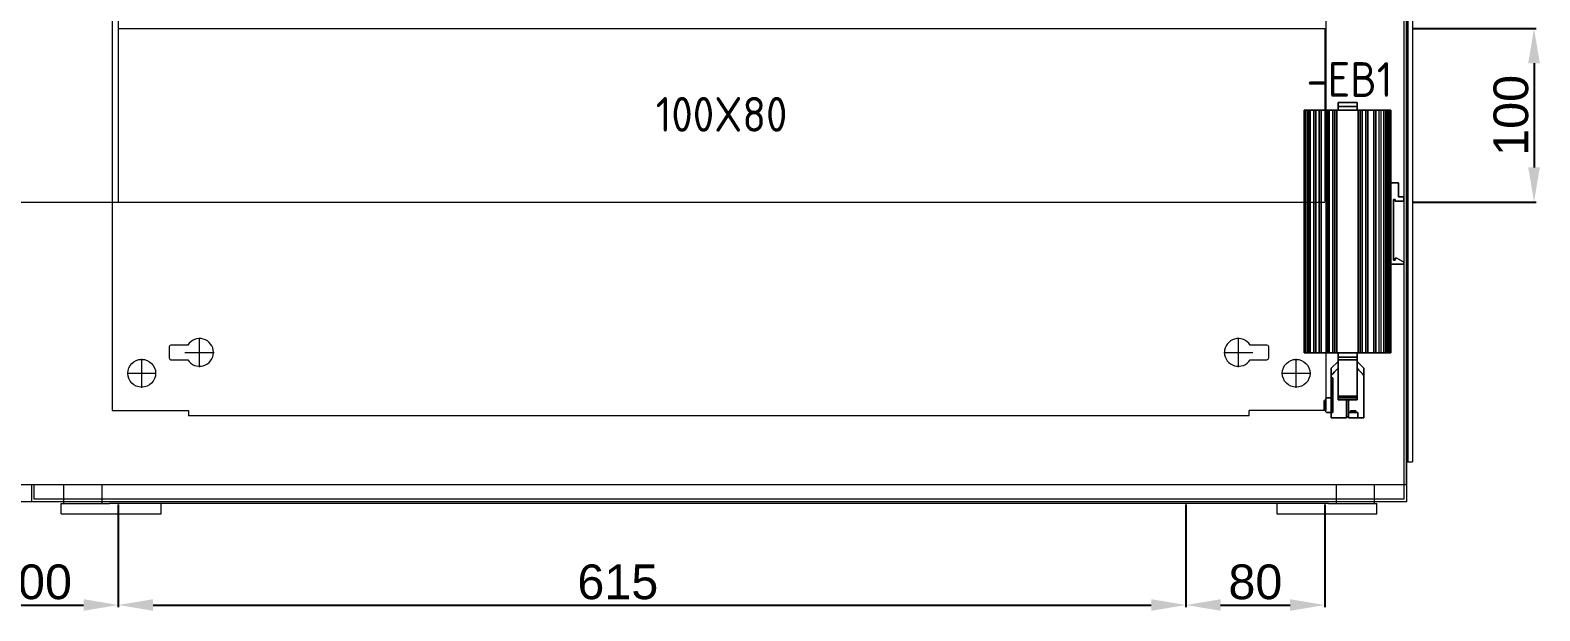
# Model space of a CAD drawing. Header units: millimetres. Extents: x 4134 to 7422, y 1400 to 3585.
# Drawn here: x 5828 to 6697, y 1400 to 1735 of the extents above; entities that cross this region are included whole.
import ezdxf
from ezdxf.enums import TextEntityAlignment as Align

# ---------------------------------------------------------------- set-up
doc = ezdxf.new("R2010")
doc.units = ezdxf.units.MM
doc.layers.add('! NO PLOT !', color=7, linetype='Continuous', true_color=0xff75dd, plot=False)
doc.layers.add('000-PI-Oprema', color=30, linetype='Continuous', lineweight=5)
for name, color, linetype in [('000-PI-ORMAR', 2, 'Continuous'), ('000-PI_TEXT', 7, 'Continuous'), ('002-PI-Kabelska kanalica', 150, 'Continuous')]:
    doc.layers.add(name, color=color, linetype=linetype)
doc.styles.add('PI0', font='isocpeur.ttf', dxfattribs={"width": 0.9})
doc.styles.get("Standard").update_dxf_attribs({"font": 'arial.ttf'})
doc.dimstyles.new('ISO-25-lb', dxfattribs={"dimtxt": 8, "dimasz": 8, "dimexe": 1.25, "dimexo": 0.625, "dimtad": 1, "dimtxsty": 'Standard', "dimcen": 5, "dimadec": 0, "dimazin": 0, "dimtfac": 1, "dimtmove": 0, "dimatfit": 3, "dimfxl": 1, "dimarcsym": 0})

# ---------------------------------------------------------------- blocks, each defined once
blk = doc.blocks.new('*U539')
at = {"layer": '002-PI-Kabelska kanalica', "color": 0, "linetype": 'ByBlock', "lineweight": 0}
for p in [(-20, 1670), (80, -100)]:
    blk.add_line(p, (80, 1670), dxfattribs=at)
blk = doc.blocks.new('*U524')
at = {"layer": '002-PI-Kabelska kanalica', "color": 0, "linetype": 'ByBlock', "lineweight": 0}
for p, q in [((-20, 595), (80, 595)), ((-20, -100), (-20, 595)), ((80, -100), (80, 595)), ((-20, -100), (80, -100))]:
    blk.add_line(p, q, dxfattribs=at)
blk = doc.blocks.new('Grijač')
at = {"color": 0, "linetype": 'ByBlock', "lineweight": 0}
for p, q in [((20.94, 68.84), (20.94, 73.33)), ((20.94, 73.33), (31.92, 73.33)), ((31.92, 73.33), (31.92, 68.84)), ((1.5, 68.84), (20.94, 68.84)), ((1.5, 27.04), (1.5, 68.84)), ((31.92, 68.84), (51.36, 68.84)), ((51.36, 68.84), (51.36, -70.85)), ((-2.99, 18.94), (-2.99, 27.04)), ((-2.99, 27.04), (1.5, 27.04)), ((-5.97, 16.44), (-5.97, 18.94)), ((-5.97, 18.94), (-2.99, 18.94)), ((0, 17.46), (-1, 17.46)), ((-1, 17.46), (-1, 16.44)), ((0, -17.46), (0, 17.46)), ((-1, 16.44), (-5.97, 16.44)), ((-5.97, -18.69), (-1.99, -16.37)), ((-1.99, -16.37), (-1, -16.37)), ((-1, -16.37), (-1, -17.46)), ((-5.97, -19.87), (-5.97, -18.69)), ((1.5, -19.87), (-5.97, -19.87)), ((-1, -17.46), (0, -17.46)), ((1.5, -70.85), (1.5, -19.87)), ((20.94, -70.85), (1.5, -70.85)), ((16.96, -79.83), (20.94, -75.85)), ((20.94, -75.85), (20.94, -70.85)), ((51.36, -70.85), (31.92, -70.85)), ((31.92, -70.85), (31.92, -75.85)), ((31.92, -75.85), (35.9, -79.83)), ((16.96, -108.28), (16.96, -79.83)), ((35.9, -79.83), (35.9, -108.28)), ((25.94, -108.28), (16.96, -108.28)), ((26.94, -107.79), (25.94, -107.79)), ((25.94, -107.79), (25.94, -108.28)), ((26.94, -108.28), (26.94, -107.79)), ((35.9, -108.28), (26.94, -108.28))]:
    blk.add_line(p, q, dxfattribs=at)
at = {"layer": '000-PI-Oprema', "color": 0, "linetype": 'ByBlock', "lineweight": 0, "flags": 128}
for points in [[(31.92, 70.95), (20.94, 70.95), (20.94, 71.62), (20.94, 72.2), (20.94, 72.64), (20.94, 72.98), (20.94, 73.21), (20.94, 73.33)], [(31.92, 70.95), (31.92, 71.62), (31.92, 72.2), (31.92, 72.64), (31.92, 72.98), (31.92, 73.21), (31.92, 73.33)], [(1.5, -70.85), (1.5, 68.84)], [(1.5, -70.85), (1.5, 68.84)], [(1.5, 68.84), (3.49, 68.84), (3.49, -70.85), (1.5, -70.85), (1.5, -19.87), (1.5, -70.85)], [(1.5, -70.85), (1.5, 68.84)], [(1.5, -70.85), (3.49, -70.85), (3.49, 68.84), (1.5, 68.84)], [(1.5, -70.85), (1.5, 68.84)], [(2.99, -70.85), (4, -70.85), (4, 68.84), (2.99, 68.84), (2.99, 27.04)], [(2.99, -70.85), (4, -70.85), (4, 68.84), (2.99, 68.84), (2.99, 27.04)], [(2.99, -70.85), (4, -70.85), (4, 68.84), (2.99, 68.84), (2.99, 27.04)], [(2.99, -70.85), (4, -70.85), (4, 68.84), (2.99, 68.84), (2.99, 27.04)], [(8.15, -70.85), (8.15, 68.84), (6.99, 68.84), (4.49, 68.84), (4.49, -70.85), (6.99, -70.85), (8.15, -70.85), (10.14, -70.85), (11.29, -70.85), (14.79, -70.85), (15.95, -70.85), (17.94, -70.85), (19.07, -70.85), (33.79, -70.85), (34.92, -70.85), (36.94, -70.85), (38.07, -70.85), (41.57, -70.85), (42.72, -70.85), (44.71, -70.85), (45.87, -70.85), (48.37, -70.85), (48.95, -70.85), (49.53, -70.85), (50.04, -70.85), (50.5, -70.85), (50.87, -70.85), (51.15, -70.85), (51.31, -70.85), (51.36, -70.85)], [(8.15, -70.85), (8.15, 68.84), (10.14, 68.84), (11.29, 68.84), (11.29, -70.85), (10.14, -70.85), (10.14, 68.84), (11.29, 68.84), (14.79, 68.84), (14.79, -70.85), (11.29, -70.85), (11.29, 68.84), (14.79, 68.84), (15.95, 68.84), (15.95, -70.85), (14.79, -70.85), (14.79, 68.84), (15.95, 68.84), (17.94, 68.84), (17.94, -70.85), (15.95, -70.85), (15.95, 68.84), (17.94, 68.84), (19.07, 68.84), (19.07, -70.85), (17.94, -70.85), (17.94, 68.84), (19.07, 68.84), (33.79, 68.84), (33.79, -70.85), (19.07, -70.85), (19.07, 68.84), (33.79, 68.84), (34.92, 68.84), (34.92, -70.85), (33.79, -70.85), (33.79, 68.84), (34.92, 68.84), (36.94, 68.84), (36.94, -70.85), (34.92, -70.85), (34.92, 68.84), (36.94, 68.84), (38.07, 68.84), (38.07, -70.85), (36.94, -70.85), (36.94, 68.84), (38.07, 68.84), (41.57, 68.84), (41.57, -70.85), (38.07, -70.85), (38.07, 68.84), (41.57, 68.84), (42.72, 68.84), (42.72, -70.85), (41.57, -70.85), (41.57, 68.84), (42.72, 68.84), (44.71, 68.84), (44.71, -70.85), (42.72, -70.85), (42.72, 68.84), (44.71, 68.84), (45.87, 68.84), (45.87, -70.85), (44.71, -70.85), (44.71, 68.84), (45.87, 68.84), (48.37, 68.84), (48.37, -70.85), (45.87, -70.85), (45.87, 68.84), (48.37, 68.84), (48.95, 68.84), (49.53, 68.84), (50.04, 68.84), (50.5, 68.84), (50.87, 68.84), (51.15, 68.84), (51.31, 68.84), (51.36, 68.84)], [(51.36, 68.84), (49.37, 68.84), (49.37, -70.85), (51.36, -70.85)], [(51.36, 68.84), (49.37, 68.84), (49.37, -70.85), (51.36, -70.85)], [(51.36, -70.85), (51.36, 68.84)], [(51.36, -70.85), (51.36, 68.84)], [(51.36, -70.85), (51.36, 68.84)], [(51.36, -70.85), (51.36, 68.84)], [(51.36, -70.85), (51.36, 68.84)], [(20.94, -75.97), (20.94, -76.18), (20.94, -76.5), (20.94, -76.94), (20.94, -77.47), (20.94, -78.12), (20.94, -78.86), (20.94, -79.7), (20.94, -78.86), (20.94, -78.12), (20.94, -77.47), (20.94, -76.94), (20.94, -76.5), (20.94, -76.18), (20.94, -75.97), (20.94, -75.85), (16.96, -79.83), (16.96, -79.9), (16.96, -80.04), (16.96, -80.32), (16.96, -80.67), (16.96, -81.15), (16.96, -81.71), (16.96, -82.38), (16.96, -83.17), (16.96, -84.02), (17.91, -82.98), (18.91, -81.89), (19.93, -80.81), (20.94, -79.7), (19.93, -80.81), (18.91, -81.89), (17.91, -82.98), (16.96, -84.02), (16.96, -83.17), (16.96, -82.38), (16.96, -81.71), (16.96, -81.15), (16.96, -80.67), (16.96, -80.32), (16.96, -80.04), (16.96, -79.9)], [(35.9, -79.9), (35.9, -80.04), (35.9, -80.32), (35.9, -80.67), (35.9, -81.15), (35.9, -81.71), (35.9, -82.38), (35.9, -83.17), (35.9, -84.02), (35.9, -83.17), (35.9, -82.38), (35.9, -81.71), (35.9, -81.15), (35.9, -80.67), (35.9, -80.32), (35.9, -80.04), (35.9, -79.9), (35.9, -79.83), (31.92, -75.85), (31.92, -75.97), (31.92, -76.18), (31.92, -76.5), (31.92, -76.94), (31.92, -77.47), (31.92, -78.12), (31.92, -78.86), (31.92, -79.7), (32.96, -80.81), (33.95, -81.89), (34.95, -82.98), (35.9, -84.02), (34.95, -82.98), (33.95, -81.89), (32.96, -80.81), (31.92, -79.7), (31.92, -78.86), (31.92, -78.12), (31.92, -77.47), (31.92, -76.94), (31.92, -76.5), (31.92, -76.18), (31.92, -75.97)], [(37.91, -105.29), (38.28, -105.25), (38.65, -105.08), (38.95, -104.85), (39.21, -104.53), (39.34, -104.18), (39.39, -103.79), (39.39, -98.3), (39.34, -97.91), (39.21, -97.56), (38.95, -97.24), (38.65, -97.01), (38.28, -96.87), (37.91, -96.8), (35.9, -96.8), (35.9, -85.32), (34.9, -85.32)], [(37.91, -105.29), (35.9, -105.29), (34.9, -105.29), (35.9, -105.29), (35.9, -85.32), (34.9, -85.32), (35.9, -85.32), (34.9, -85.32)], [(20.94, -97.93), (20.94, -96.91), (20.94, -95.8)], [(20.94, -95.8), (20.94, -96.91), (20.94, -97.93)], [(24.69, -104.3), (24.62, -104.3), (24.49, -104.3), (24.25, -104.3), (23.93, -104.3), (23.58, -104.3), (23.19, -104.3), (22.8, -104.3), (22.45, -104.3), (22.13, -104.3), (21.89, -104.3), (21.76, -104.3), (21.69, -104.3)], [(37.91, -96.8), (38.28, -96.87), (38.65, -97.01), (38.95, -97.24), (39.21, -97.56), (39.34, -97.91), (39.39, -98.3), (39.39, -103.79), (39.34, -104.18), (39.21, -104.53), (38.95, -104.85), (38.65, -105.08), (38.28, -105.25), (37.91, -105.29)], [(37.91, -96.8), (38.28, -96.87), (38.65, -97.01), (38.95, -97.24), (39.21, -97.56), (39.34, -97.91), (39.39, -98.3), (39.39, -103.79), (39.34, -104.18), (39.21, -104.53), (38.95, -104.85), (38.65, -105.08), (38.28, -105.25), (37.91, -105.29)], [(39.9, -101.8), (39.9, -99.25), (39.39, -99.25), (39.39, -101.8)], [(39.39, -100.2), (39.39, -102.75), (39.9, -102.75)], [(39.9, -102.75), (39.39, -102.75), (39.39, -100.2), (39.9, -100.2)], [(39.39, -103.14), (39.39, -102.98), (39.39, -102.72), (39.39, -102.38), (39.39, -101.98), (39.39, -101.52), (39.39, -101.06), (39.39, -101.52), (39.39, -101.98), (39.39, -102.38), (39.39, -102.72), (39.39, -102.98), (39.39, -103.14), (39.39, -103.19)], [(39.39, -101.06), (39.39, -101.57), (39.39, -102.05), (39.39, -102.51), (39.39, -102.91), (39.39, -103.26), (39.39, -103.49), (39.39, -103.65), (39.39, -103.7)], [(39.39, -103.65), (39.39, -103.49), (39.39, -103.26), (39.39, -102.91), (39.39, -102.51), (39.39, -102.05), (39.39, -101.57), (39.39, -101.06)], [(39.39, -101.06), (39.9, -101.06)], [(39.39, -101.06), (39.9, -101.06)], [(39.9, -102.91), (39.39, -102.91)], [(39.9, -103.35), (39.39, -103.35)], [(39.9, -98.46), (39.9, -98.6), (39.9, -98.86), (39.9, -99.18), (39.9, -99.58), (39.9, -100.04), (39.9, -100.52), (39.9, -101.06), (39.9, -100.52), (39.9, -100.04), (39.9, -99.58), (39.9, -99.18), (39.9, -98.86), (39.9, -98.6), (39.9, -98.46), (39.9, -98.4)], [(39.9, -98.95), (39.9, -99.11), (39.9, -99.37), (39.9, -99.71), (39.9, -100.11), (39.9, -100.57), (39.9, -101.06), (39.9, -100.57), (39.9, -100.11), (39.9, -99.71), (39.9, -99.37), (39.9, -99.11), (39.9, -98.95), (39.9, -98.9)], [(39.9, -103.14), (39.9, -102.98), (39.9, -102.72), (39.9, -102.38), (39.9, -101.98), (39.9, -101.52), (39.9, -101.06), (39.9, -101.52), (39.9, -101.98), (39.9, -102.38), (39.9, -102.72), (39.9, -102.98), (39.9, -103.14), (39.9, -103.19)], [(24.69, -105.29), (24.62, -105.29), (24.49, -105.29), (24.25, -105.29), (23.93, -105.29), (23.58, -105.29), (23.19, -105.29), (22.8, -105.29), (22.45, -105.29), (22.13, -105.29), (21.89, -105.29), (21.76, -105.29), (21.69, -105.29)], [(25.94, -105.29), (25.94, -107.79)], [(25.94, -105.29), (25.94, -107.79)]]:
    blk.add_lwpolyline(points, dxfattribs=at)
for points in [[(31.92, 70.95), (31.92, 71.62), (31.92, 72.2), (31.92, 72.64), (31.92, 72.98), (31.92, 73.21), (31.92, 73.33), (20.94, 73.33), (20.94, 73.21), (20.94, 72.98), (20.94, 72.64), (20.94, 72.2), (20.94, 71.62), (20.94, 70.95)], [(20.94, 70.95), (20.94, 68.84), (20.94, 70.95)], [(31.92, 68.84), (31.92, 70.95), (31.92, 68.84), (20.94, 68.84)], [(1.5, 68.84), (1.55, 68.84), (1.74, 68.84), (2.01, 68.84), (2.38, 68.84), (2.82, 68.84), (3.36, 68.84), (3.91, 68.84), (4.49, 68.84), (3.91, 68.84), (3.36, 68.84), (2.82, 68.84), (2.38, 68.84), (2.01, 68.84), (1.74, 68.84), (1.55, 68.84)], [(3.49, 68.84), (3.49, -70.85), (1.5, -70.85), (1.5, 68.84)], [(1.5, 68.84), (1.5, 27.04)], [(3.49, 68.84), (1.5, 68.84), (1.5, -70.85), (3.49, -70.85)], [(2.99, 68.84), (2.99, 27.04), (2.99, 68.84), (1.5, 68.84)], [(2.38, -70.85), (2.38, 68.84)], [(2.99, -19.87), (2.99, -70.85), (4, -70.85), (4, 68.84), (2.99, 68.84), (2.99, 27.04), (2.99, 68.84), (4, 68.84), (4, -70.85), (2.99, -70.85)], [(2.99, -70.85), (2.99, -19.87), (2.99, -70.85), (4, -70.85), (4, 68.84), (2.99, 68.84), (2.99, 27.04), (2.99, 68.84), (4, 68.84), (4, -70.85)], [(6.99, -70.85), (6.99, 68.84), (4.49, 68.84), (4.49, -70.85), (6.99, -70.85)], [(5.49, -70.85), (5.49, 68.84), (20.3, 68.84), (20.3, -70.85), (5.49, -70.85)], [(20.3, -70.85), (20.3, 68.84), (5.49, 68.84), (5.49, -70.85), (20.3, -70.85)], [(5.49, -70.85), (5.49, 68.84), (20.3, 68.84), (20.3, -70.85), (5.49, -70.85)], [(5.49, 68.84), (5.49, -70.85), (20.3, -70.85), (20.3, 68.84)], [(20.3, -70.85), (20.3, 68.84), (5.49, 68.84), (5.49, -70.85)], [(5.49, 68.84), (20.3, 68.84), (20.3, -70.85), (5.49, -70.85)], [(8.15, -70.85), (6.99, -70.85), (6.99, 68.84), (8.15, 68.84), (10.14, 68.84), (10.14, -70.85)], [(32.56, 68.84), (32.56, -70.85)], [(32.56, -70.85), (32.56, 68.84), (47.88, 68.84), (47.88, -70.85), (32.56, -70.85)], [(32.56, -70.85), (32.56, 68.84), (47.88, 68.84), (47.88, -70.85), (32.56, -70.85)], [(32.56, 68.84), (47.88, 68.84), (47.88, -70.85), (32.56, -70.85)], [(32.56, 68.84), (47.88, 68.84), (47.88, -70.85), (32.56, -70.85)], [(47.88, 68.84), (32.56, 68.84), (47.88, 68.84), (47.88, -70.85)], [(51.36, 68.84), (51.36, -70.85), (51.31, -70.85), (51.15, -70.85), (50.87, -70.85), (50.5, -70.85), (50.04, -70.85), (49.53, -70.85), (48.95, -70.85), (48.37, -70.85), (48.37, 68.84), (48.95, 68.84), (49.53, 68.84), (50.04, 68.84), (50.5, 68.84), (50.87, 68.84), (51.15, 68.84), (51.31, 68.84)], [(49.37, 68.84), (49.37, -70.85), (51.36, -70.85), (51.36, 68.84)], [(51.36, 68.84), (49.37, 68.84), (49.37, -70.85), (51.36, -70.85)], [(49.37, 68.84), (49.37, -70.85), (51.36, -70.85), (51.36, 68.84)], [(51.36, 68.84), (49.37, 68.84), (49.37, -70.85), (51.36, -70.85)], [(49.37, -70.85), (49.37, 68.84), (51.36, 68.84), (51.36, -70.85)], [(49.37, -70.85), (51.36, -70.85), (51.36, 68.84), (49.37, 68.84)], [(51.36, 68.84), (49.37, 68.84)], [(51.36, 68.84), (49.37, 68.84)], [(49.37, 68.84), (51.36, 68.84)], [(49.37, 68.84), (51.36, 68.84)], [(49.37, -70.85), (49.37, 68.84), (49.37, -70.85)], [(49.37, -70.85), (49.37, 68.84), (49.37, -70.85)], [(49.37, -70.85), (49.37, 68.84), (49.37, -70.85)], [(49.37, -70.85), (49.37, 68.84), (49.37, -70.85)], [(50.5, -70.85), (50.5, 68.84)], [(51.36, -70.85), (51.36, 68.84), (51.36, -70.85)], [(51.36, -70.85), (51.36, 68.84), (51.36, -70.85)], [(51.36, -70.85), (51.36, 68.84), (51.36, -70.85)], [(2.99, 27.04), (1.5, 27.04), (-2.99, 27.04), (1.5, 27.04)], [(-2.99, 27.04), (-2.99, 18.94)], [(1.5, 27.04), (1.5, -19.87)], [(2.99, 27.04), (2.99, -19.87)], [(2.99, -19.87), (2.99, 27.04), (2.99, -19.87), (2.99, 27.04), (2.99, -19.87), (2.99, 27.04), (2.99, -19.87)], [(-5.97, 18.94), (-5.97, 16.44)], [(-5.97, 18.94), (-2.99, 18.94), (-5.97, 18.94)], [(-1, 17.46), (-1, 16.44)], [(-1, 17.46), (0, 17.46), (-1, 17.46)], [(0, 17.46), (0, -17.46)], [(-5.97, 16.44), (-1, 16.44), (-5.97, 16.44)], [(0, -17.46), (-1, -17.46), (-1, -16.37), (-1.99, -16.37), (-5.97, -18.69), (-1.99, -16.37), (-1, -16.37), (-1, -17.46)], [(-5.97, -18.69), (-5.97, -19.87)], [(-5.97, -19.87), (1.5, -19.87), (-5.97, -19.87)], [(2.99, -19.87), (1.5, -19.87)], [(2.99, -19.87), (2.99, -70.85)], [(2.99, -19.87), (2.99, -70.85)], [(2.99, -19.87), (2.99, -70.85)], [(1.5, -70.85), (1.55, -70.85), (1.74, -70.85), (2.01, -70.85), (2.38, -70.85), (2.82, -70.85), (3.36, -70.85), (3.91, -70.85), (4.49, -70.85), (3.91, -70.85), (3.36, -70.85), (2.82, -70.85), (2.38, -70.85), (2.01, -70.85), (1.74, -70.85), (1.55, -70.85)], [(2.99, -70.85), (1.5, -70.85)], [(20.94, -70.85), (20.94, -73.35), (20.94, -74.9), (20.94, -95.8), (20.94, -74.9), (20.94, -73.35)], [(31.92, -70.85), (20.94, -70.85)], [(31.92, -73.35), (20.94, -73.35)], [(31.92, -74.9), (20.94, -74.9)], [(31.92, -70.85), (31.92, -73.35), (31.92, -74.9), (31.92, -95.8), (31.92, -74.9), (31.92, -73.35)], [(47.88, -70.85), (32.56, -70.85)], [(51.36, -70.85), (49.37, -70.85)], [(51.36, -70.85), (49.37, -70.85)], [(49.37, -70.85), (51.36, -70.85)], [(49.37, -70.85), (51.36, -70.85)], [(16.96, -84.02), (16.96, -108.28), (16.96, -84.02)], [(20.94, -79.7), (20.94, -97.93)], [(31.92, -97.93), (31.92, -79.7), (31.92, -97.93)], [(34.9, -105.29), (34.9, -85.32)], [(34.9, -105.29), (34.9, -85.32), (35.9, -85.32), (35.9, -105.29), (34.9, -105.29), (35.9, -105.29)], [(34.9, -105.29), (34.9, -85.32), (35.9, -85.32), (35.9, -96.8), (37.91, -96.8), (38.28, -96.87), (38.65, -97.01), (38.95, -97.24), (39.21, -97.56), (39.34, -97.91), (39.39, -98.3), (39.39, -103.79), (39.34, -104.18), (39.21, -104.53), (38.95, -104.85), (38.65, -105.08), (38.28, -105.25), (37.91, -105.29), (35.9, -105.29)], [(34.9, -85.32), (35.9, -85.32), (35.9, -96.8), (37.91, -96.8), (38.28, -96.87), (38.65, -97.01), (38.95, -97.24), (39.21, -97.56), (39.34, -97.91), (39.39, -98.3), (39.39, -103.79), (39.34, -104.18), (39.21, -104.53), (38.95, -104.85), (38.65, -105.08), (38.28, -105.25), (37.91, -105.29), (38.28, -105.25), (38.65, -105.08), (38.95, -104.85), (39.21, -104.53), (39.34, -104.18), (39.39, -103.79), (39.39, -98.3), (39.34, -97.91), (39.21, -97.56), (38.95, -97.24), (38.65, -97.01), (38.28, -96.87), (37.91, -96.8), (35.9, -96.8), (35.9, -85.32)], [(34.9, -85.32), (34.9, -105.29)], [(34.9, -85.32), (34.9, -105.29)], [(35.9, -108.28), (35.9, -84.02), (35.9, -108.28)], [(35.9, -85.32), (35.9, -96.8), (37.91, -96.8), (35.9, -96.8)], [(31.92, -95.8), (20.94, -95.8)], [(20.94, -96.91), (31.92, -96.91), (20.94, -96.91)], [(25.94, -97.93), (20.94, -97.93)], [(24.69, -104.3), (24.62, -104.3), (24.49, -104.3), (24.25, -104.3), (23.93, -104.3), (23.58, -104.3), (23.19, -104.3), (22.8, -104.3), (22.45, -104.3), (22.13, -104.3), (21.89, -104.3), (21.76, -104.3), (21.69, -104.3), (21.76, -104.3), (21.89, -104.3), (22.13, -104.3), (22.45, -104.3), (22.8, -104.3), (23.19, -104.3), (23.58, -104.3), (23.93, -104.3), (24.25, -104.3), (24.49, -104.3), (24.62, -104.3)], [(24.69, -104.3), (24.69, -105.29), (24.62, -105.29), (24.49, -105.29), (24.25, -105.29), (23.93, -105.29), (23.58, -105.29), (23.19, -105.29), (22.8, -105.29), (22.45, -105.29), (22.13, -105.29), (21.89, -105.29), (21.76, -105.29), (21.69, -105.29), (21.69, -104.3), (21.76, -104.3), (21.89, -104.3), (22.13, -104.3), (22.45, -104.3), (22.8, -104.3), (23.19, -104.3), (23.58, -104.3), (23.93, -104.3), (24.25, -104.3), (24.49, -104.3), (24.62, -104.3)], [(24.69, -105.29), (24.69, -104.3), (24.62, -104.3), (24.49, -104.3), (24.25, -104.3), (23.93, -104.3), (23.58, -104.3), (23.19, -104.3), (22.8, -104.3), (22.45, -104.3), (22.13, -104.3), (21.89, -104.3), (21.76, -104.3), (21.69, -104.3), (21.69, -105.29), (21.76, -105.29), (21.89, -105.29), (22.13, -105.29), (22.45, -105.29), (22.8, -105.29), (23.19, -105.29), (23.58, -105.29), (23.93, -105.29), (24.25, -105.29), (24.49, -105.29), (24.62, -105.29)], [(21.69, -105.29), (21.69, -104.3), (21.76, -104.3), (21.89, -104.3), (22.13, -104.3), (22.45, -104.3), (22.8, -104.3), (23.19, -104.3), (23.58, -104.3), (23.93, -104.3), (24.25, -104.3), (24.49, -104.3), (24.62, -104.3), (24.69, -104.3), (24.69, -105.29), (24.62, -105.29), (24.49, -105.29), (24.25, -105.29), (23.93, -105.29), (23.58, -105.29), (23.19, -105.29), (22.8, -105.29), (22.45, -105.29), (22.13, -105.29), (21.89, -105.29), (21.76, -105.29)], [(22.45, -105.29), (22.45, -104.3)], [(22.45, -105.29), (22.45, -104.3)], [(22.45, -105.29), (22.45, -104.3)], [(23.93, -105.29), (23.93, -104.3)], [(23.93, -105.29), (23.93, -104.3)], [(23.93, -105.29), (23.93, -104.3)], [(26.94, -97.93), (25.94, -97.93)], [(25.94, -97.93), (25.94, -107.79), (26.94, -107.79), (26.94, -97.93)], [(25.94, -97.93), (25.94, -107.79), (26.94, -107.79), (26.94, -97.93)], [(25.94, -107.79), (25.94, -108.28), (25.94, -97.93), (25.94, -108.28)], [(26.94, -108.28), (26.94, -97.93)], [(31.92, -97.93), (26.94, -97.93)], [(31.92, -97.93), (31.92, -96.91), (31.92, -95.8), (31.92, -96.91)], [(39.39, -101.06), (39.39, -100.52), (39.39, -100.04), (39.39, -99.58), (39.39, -99.18), (39.39, -98.86), (39.39, -98.6), (39.39, -98.46), (39.39, -98.4), (39.39, -98.46), (39.39, -98.6), (39.39, -98.86), (39.39, -99.18), (39.39, -99.58), (39.39, -100.04), (39.39, -100.52), (39.39, -101.06)], [(39.39, -101.06), (39.39, -100.52), (39.39, -100.04), (39.39, -99.58), (39.39, -99.18), (39.39, -98.86), (39.39, -98.6), (39.39, -98.46), (39.39, -98.4), (39.39, -98.46), (39.39, -98.6), (39.39, -98.86), (39.39, -99.18), (39.39, -99.58), (39.39, -100.04), (39.39, -100.52), (39.39, -101.06)], [(39.39, -101.06), (39.39, -100.52), (39.39, -100.04), (39.39, -99.58), (39.39, -99.18), (39.39, -98.86), (39.39, -98.6), (39.39, -98.46), (39.39, -98.4), (39.39, -98.46), (39.39, -98.6), (39.39, -98.86), (39.39, -99.18), (39.39, -99.58), (39.39, -100.04), (39.39, -100.52), (39.39, -101.06)], [(39.9, -98.77), (39.39, -98.77), (39.9, -98.77)], [(39.9, -98.77), (39.39, -98.77), (39.9, -98.77)], [(39.9, -98.77), (39.39, -98.77), (39.9, -98.77)], [(39.39, -101.06), (39.39, -100.57), (39.39, -100.11), (39.39, -99.71), (39.39, -99.37), (39.39, -99.11), (39.39, -98.95), (39.39, -98.9), (39.39, -98.95), (39.39, -99.11), (39.39, -99.37), (39.39, -99.71), (39.39, -100.11), (39.39, -100.57), (39.39, -101.06)], [(39.39, -101.06), (39.39, -100.57), (39.39, -100.11), (39.39, -99.71), (39.39, -99.37), (39.39, -99.11), (39.39, -98.95), (39.39, -98.9), (39.39, -98.95), (39.39, -99.11), (39.39, -99.37), (39.39, -99.71), (39.39, -100.11), (39.39, -100.57), (39.39, -101.06)], [(39.39, -101.06), (39.39, -100.57), (39.39, -100.11), (39.39, -99.71), (39.39, -99.37), (39.39, -99.11), (39.39, -98.95), (39.39, -98.9), (39.39, -98.95), (39.39, -99.11), (39.39, -99.37), (39.39, -99.71), (39.39, -100.11), (39.39, -100.57), (39.39, -101.06)], [(39.9, -99.18), (39.39, -99.18), (39.9, -99.18)], [(39.9, -99.18), (39.39, -99.18), (39.9, -99.18)], [(39.9, -99.18), (39.39, -99.18), (39.9, -99.18)], [(39.39, -101.8), (39.9, -101.8), (39.9, -99.25), (39.39, -99.25)], [(39.39, -99.25), (39.39, -102.75), (39.9, -102.75), (39.9, -99.25)], [(39.9, -102.75), (39.9, -99.25), (39.39, -99.25), (39.39, -102.75)], [(39.9, -102.75), (39.39, -102.75), (39.39, -99.25), (39.9, -99.25)], [(39.9, -102.35), (39.39, -102.35), (39.39, -99.25), (39.9, -99.25)], [(39.39, -100.94), (39.39, -99.25)], [(39.9, -99.25), (39.39, -99.25), (39.9, -99.25)], [(39.39, -100.94), (39.39, -101.36)], [(39.9, -100.94), (39.39, -100.94), (39.9, -100.94)], [(39.9, -100.94), (39.39, -100.94), (39.9, -100.94)], [(39.9, -101.06), (39.39, -101.06)], [(39.39, -101.06), (39.9, -101.06), (39.39, -101.06)], [(39.39, -103.19), (39.39, -103.14), (39.39, -102.98), (39.39, -102.72), (39.39, -102.38), (39.39, -101.98), (39.39, -101.52), (39.39, -101.06), (39.39, -101.52), (39.39, -101.98), (39.39, -102.38), (39.39, -102.72), (39.39, -102.98), (39.39, -103.14)], [(39.39, -101.06), (39.39, -101.52), (39.39, -101.98), (39.39, -102.38), (39.39, -102.72), (39.39, -102.98), (39.39, -103.14), (39.39, -102.98), (39.39, -102.72), (39.39, -102.38), (39.39, -101.98), (39.39, -101.52)], [(39.39, -101.06), (39.9, -101.06), (39.39, -101.06)], [(39.39, -103.7), (39.39, -103.65), (39.39, -103.49), (39.39, -103.26), (39.39, -102.91), (39.39, -102.51), (39.39, -102.05), (39.39, -101.57), (39.39, -101.06), (39.39, -101.57), (39.39, -102.05), (39.39, -102.51), (39.39, -102.91), (39.39, -103.26), (39.39, -103.49), (39.39, -103.65)], [(39.39, -101.06), (39.39, -101.57), (39.39, -102.05), (39.39, -102.51), (39.39, -102.91), (39.39, -103.26), (39.39, -103.49), (39.39, -103.65), (39.39, -103.49), (39.39, -103.26), (39.39, -102.91), (39.39, -102.51), (39.39, -102.05), (39.39, -101.57)], [(39.39, -101.06), (39.9, -101.06), (39.39, -101.06), (39.9, -101.06), (39.39, -101.06)], [(39.9, -101.36), (39.39, -101.36), (39.9, -101.36)], [(39.39, -102.05), (39.39, -101.64), (39.9, -101.64), (39.39, -101.64)], [(39.9, -102.05), (39.39, -102.05), (39.9, -102.05)], [(39.9, -102.75), (39.39, -102.75), (39.39, -102.35), (39.9, -102.35)], [(39.39, -102.75), (39.39, -102.35), (39.9, -102.35), (39.39, -102.35)], [(39.9, -102.75), (39.39, -102.75), (39.9, -102.75)], [(39.39, -102.91), (39.9, -102.91)], [(39.39, -103.35), (39.9, -103.35)], [(39.9, -98.4), (39.9, -98.46), (39.9, -98.6), (39.9, -98.86), (39.9, -99.18), (39.9, -99.58), (39.9, -100.04), (39.9, -100.52), (39.9, -101.06), (39.9, -100.52), (39.9, -100.04), (39.9, -99.58), (39.9, -99.18), (39.9, -98.86), (39.9, -98.6), (39.9, -98.46)], [(39.9, -101.06), (39.9, -100.52), (39.9, -100.04), (39.9, -99.58), (39.9, -99.18), (39.9, -98.86), (39.9, -98.6), (39.9, -98.46), (39.9, -98.6), (39.9, -98.86), (39.9, -99.18), (39.9, -99.58), (39.9, -100.04), (39.9, -100.52)], [(39.9, -101.06), (39.9, -100.57), (39.9, -100.11), (39.9, -99.71), (39.9, -99.37), (39.9, -99.11), (39.9, -98.95), (39.9, -98.9), (39.9, -98.95), (39.9, -99.11), (39.9, -99.37), (39.9, -99.71), (39.9, -100.11), (39.9, -100.57), (39.9, -101.06)], [(39.9, -101.06), (39.9, -100.57), (39.9, -100.11), (39.9, -99.71), (39.9, -99.37), (39.9, -99.11), (39.9, -98.95), (39.9, -98.9), (39.9, -98.95), (39.9, -99.11), (39.9, -99.37), (39.9, -99.71), (39.9, -100.11), (39.9, -100.57), (39.9, -101.06)], [(39.9, -100.94), (39.9, -99.25)], [(39.9, -100.2), (39.9, -102.75)], [(39.9, -101.36), (39.9, -100.94)], [(39.9, -101.06), (39.9, -101.52), (39.9, -101.98), (39.9, -102.38), (39.9, -102.72), (39.9, -102.98), (39.9, -103.14), (39.9, -103.19), (39.9, -103.14), (39.9, -102.98), (39.9, -102.72), (39.9, -102.38), (39.9, -101.98), (39.9, -101.52), (39.9, -101.06)], [(39.9, -103.7), (39.9, -103.65), (39.9, -103.49), (39.9, -103.26), (39.9, -102.91), (39.9, -102.51), (39.9, -102.05), (39.9, -101.57), (39.9, -101.06), (39.9, -101.57), (39.9, -102.05), (39.9, -102.51), (39.9, -102.91), (39.9, -103.26), (39.9, -103.49), (39.9, -103.65)], [(39.9, -101.06), (39.9, -101.57), (39.9, -102.05), (39.9, -102.51), (39.9, -102.91), (39.9, -103.26), (39.9, -103.49), (39.9, -103.65), (39.9, -103.49), (39.9, -103.26), (39.9, -102.91), (39.9, -102.51), (39.9, -102.05), (39.9, -101.57)], [(39.9, -101.06), (39.9, -101.52), (39.9, -101.98), (39.9, -102.38), (39.9, -102.72), (39.9, -102.98), (39.9, -103.14), (39.9, -103.19), (39.9, -103.14), (39.9, -102.98), (39.9, -102.72), (39.9, -102.38), (39.9, -101.98), (39.9, -101.52), (39.9, -101.06)], [(39.9, -101.06), (39.9, -101.57), (39.9, -102.05), (39.9, -102.51), (39.9, -102.91), (39.9, -103.26), (39.9, -103.49), (39.9, -103.65), (39.9, -103.7), (39.9, -103.65), (39.9, -103.49), (39.9, -103.26), (39.9, -102.91), (39.9, -102.51), (39.9, -102.05), (39.9, -101.57), (39.9, -101.06)], [(39.9, -102.05), (39.9, -101.64)], [(39.9, -102.75), (39.9, -102.35)], [(16.96, -108.28), (25.94, -108.28), (16.96, -108.28)], [(20.46, -105.29), (25.94, -105.29)], [(20.46, -105.29), (20.46, -108.28), (20.46, -105.29)], [(25.94, -105.29), (20.46, -105.29)], [(20.46, -105.29), (20.46, -108.28), (20.46, -105.29)], [(25.94, -105.29), (20.46, -105.29)], [(20.46, -105.29), (20.46, -108.28), (20.46, -105.29)], [(25.94, -108.28), (20.46, -108.28)], [(20.46, -108.28), (25.94, -108.28)], [(20.46, -108.28), (25.94, -108.28)], [(21.69, -105.29), (21.76, -105.29), (21.89, -105.29), (22.13, -105.29), (22.45, -105.29), (22.8, -105.29), (23.19, -105.29), (23.58, -105.29), (23.93, -105.29), (24.25, -105.29), (24.49, -105.29), (24.62, -105.29), (24.69, -105.29), (24.62, -105.29), (24.49, -105.29), (24.25, -105.29), (23.93, -105.29), (23.58, -105.29), (23.19, -105.29), (22.8, -105.29), (22.45, -105.29), (22.13, -105.29), (21.89, -105.29), (21.76, -105.29)], [(25.94, -107.79), (25.94, -105.29)], [(25.94, -107.79), (25.94, -105.29)], [(25.94, -108.28), (25.94, -107.79)], [(25.94, -108.28), (25.94, -107.79)], [(26.94, -108.28), (35.9, -108.28), (26.94, -108.28)], [(35.9, -105.29), (37.91, -105.29), (35.9, -105.29), (34.9, -105.29)], [(35.9, -105.29), (37.91, -105.29)]]:
    blk.add_lwpolyline(points, close=True, dxfattribs=at)
blk = doc.blocks.new('*D663')
at = {"layer": '000-PI_TEXT', "color": 0, "linetype": 'ByBlock', "lineweight": -2, "ltscale": 0.25, "transparency": 16777216}
for p, q in [((5778.45, 1461.65), (5778.45, 1402.56)), ((5878.45, 1461.65), (5878.45, 1402.56)), ((5798.45, 1403.81), (5858.45, 1403.81))]:
    blk.add_line(p, q, dxfattribs=at)
at = {"layer": '000-PI_TEXT', "color": 0, "linetype": 'ByBlock', "ltscale": 0.25, "transparency": 16777216}
for points in [[(5798.45, 1407.14), (5798.45, 1400.48), (5778.45, 1403.81)], [(5858.45, 1407.14), (5858.45, 1400.48), (5878.45, 1403.81)]]:
    blk.add_solid(points, dxfattribs=at)
at = {"layer": 'Defpoints', "color": 0, "linetype": 'ByBlock', "ltscale": 0.25, "transparency": 16777216}
for p in [(5778.45, 1462.28), (5878.45, 1462.28), (5878.45, 1403.81)]:
    blk.add_point(p, dxfattribs=at)
at = {"layer": '000-PI_TEXT', "color": 0, "linetype": 'ByBlock', "lineweight": 0, "ltscale": 0.25, "transparency": 16777216, "insert": (5828.45, 1417.02), "char_height": 20, "attachment_point": 5}
blk.add_mtext('100', dxfattribs=at)
blk = doc.blocks.new('*D664')
at = {"layer": '000-PI_TEXT', "color": 0, "linetype": 'ByBlock', "lineweight": -2, "ltscale": 0.25, "transparency": 16777216}
for p, q in [((5878.45, 1461.65), (5878.45, 1402.56)), ((6493.45, 1461.65), (6493.45, 1402.56)), ((5898.45, 1403.81), (6473.45, 1403.81))]:
    blk.add_line(p, q, dxfattribs=at)
at = {"layer": '000-PI_TEXT', "color": 0, "linetype": 'ByBlock', "ltscale": 0.25, "transparency": 16777216}
for points in [[(5898.45, 1407.14), (5898.45, 1400.48), (5878.45, 1403.81)], [(6473.45, 1407.14), (6473.45, 1400.48), (6493.45, 1403.81)]]:
    blk.add_solid(points, dxfattribs=at)
at = {"layer": 'Defpoints', "color": 0, "linetype": 'ByBlock', "ltscale": 0.25, "transparency": 16777216}
for p in [(5878.45, 1462.28), (6493.45, 1462.28), (6493.45, 1403.81)]:
    blk.add_point(p, dxfattribs=at)
at = {"layer": '000-PI_TEXT', "color": 0, "linetype": 'ByBlock', "lineweight": 0, "ltscale": 0.25, "transparency": 16777216, "insert": (6166.2, 1417.02), "char_height": 20, "attachment_point": 5}
blk.add_mtext('615', dxfattribs=at)
blk = doc.blocks.new('*D665')
at = {"layer": '000-PI_TEXT', "color": 0, "linetype": 'ByBlock', "lineweight": -2, "ltscale": 0.25, "transparency": 16777216}
for p, q in [((6493.45, 1461.65), (6493.45, 1402.56)), ((6573.45, 1461.65), (6573.45, 1402.56)), ((6513.45, 1403.81), (6553.45, 1403.81))]:
    blk.add_line(p, q, dxfattribs=at)
at = {"layer": '000-PI_TEXT', "color": 0, "linetype": 'ByBlock', "ltscale": 0.25, "transparency": 16777216}
for points in [[(6513.45, 1407.14), (6513.45, 1400.48), (6493.45, 1403.81)], [(6553.45, 1407.14), (6553.45, 1400.48), (6573.45, 1403.81)]]:
    blk.add_solid(points, dxfattribs=at)
at = {"layer": 'Defpoints', "color": 0, "linetype": 'ByBlock', "ltscale": 0.25, "transparency": 16777216}
for p in [(6493.45, 1462.28), (6573.45, 1462.28), (6573.45, 1403.81)]:
    blk.add_point(p, dxfattribs=at)
at = {"layer": '000-PI_TEXT', "color": 0, "linetype": 'ByBlock', "lineweight": 0, "ltscale": 0.25, "transparency": 16777216, "insert": (6533.45, 1417.02), "char_height": 20, "attachment_point": 5}
blk.add_mtext('80', dxfattribs=at)
blk = doc.blocks.new('*D640')
at = {"layer": '000-PI_TEXT', "color": 0, "linetype": 'ByBlock', "lineweight": -2, "ltscale": 0.25, "transparency": 16777216}
for p, q in [((6624.07, 1735.78), (6695.22, 1735.78)), ((6693.97, 1715.78), (6693.97, 1655.78)), ((6624.57, 1635.78), (6695.22, 1635.78))]:
    blk.add_line(p, q, dxfattribs=at)
at = {"layer": '000-PI_TEXT', "color": 0, "linetype": 'ByBlock', "ltscale": 0.25, "transparency": 16777216}
for points in [[(6690.63, 1715.78), (6697.3, 1715.78), (6693.97, 1735.78)], [(6690.63, 1655.78), (6697.3, 1655.78), (6693.97, 1635.78)]]:
    blk.add_solid(points, dxfattribs=at)
at = {"layer": 'Defpoints', "color": 0, "linetype": 'ByBlock', "ltscale": 0.25, "transparency": 16777216}
for p in [(6623.45, 1735.78), (6623.95, 1635.78), (6693.97, 1635.78)]:
    blk.add_point(p, dxfattribs=at)
at = {"layer": '000-PI_TEXT', "color": 0, "linetype": 'ByBlock', "lineweight": 0, "ltscale": 0.25, "transparency": 16777216, "insert": (6680.75, 1685.78), "char_height": 20, "attachment_point": 5, "rotation": 90}
blk.add_mtext('100', dxfattribs=at)

msp = doc.modelspace()

# ---------------------------------------------------------------- linework, layer by layer
at = {"layer": '! NO PLOT !', "color": 0, "linetype": 'ByBlock', "lineweight": 0}
for p, q in [((5925.248, 1540.878), (5925.248, 1557.678)), ((6523.648, 1540.878), (6523.648, 1557.678)), ((5907.748, 1552.478), (5907.748, 1546.078)), ((5918.439, 1553.478), (5908.748, 1553.478)), ((5916.848, 1549.278), (5933.648, 1549.278)), ((6515.248, 1549.278), (6532.048, 1549.278)), ((6540.148, 1553.478), (6530.457, 1553.478)), ((6541.148, 1546.078), (6541.148, 1552.478)), ((5891.948, 1528.878), (5891.948, 1545.678)), ((5908.748, 1545.078), (5918.439, 1545.078)), ((6530.457, 1545.078), (6540.148, 1545.078)), ((6556.948, 1528.878), (6556.948, 1545.678)), ((5883.548, 1537.278), (5900.348, 1537.278)), ((6548.548, 1537.278), (6565.348, 1537.278))]:
    msp.add_line(p, q, dxfattribs=at)
for centre in [(5891.948, 1537.278), (6556.948, 1537.278)]:
    msp.add_circle(centre, 8, dxfattribs=at)
for centre, radius, start, end in [((5925.248, 1549.278), 8, 211.668243, 148.331757), ((6523.648, 1549.278), 8, 31.668243, 328.331757), ((5908.748, 1552.478), 1, 90, 180), ((6540.148, 1552.478), 1, 0, 90), ((5908.748, 1546.078), 1, 180, 270), ((6540.148, 1546.078), 1, 270, 0)]:
    msp.add_arc(centre, radius, start, end, dxfattribs=at)
at = {"layer": '000-PI-ORMAR', "color": 0, "linetype": 'ByBlock', "lineweight": 0}
for p, q in [((6618.948, 3457.778), (6618.948, 1473.278)), ((6620.448, 3457.778), (6620.448, 1473.278)), ((6620.46, 1473.278), (6620.46, 3457.778)), ((6621.229, 3437.278), (6621.229, 1486.278)), ((6623.948, 3437.278), (6623.948, 1486.278)), ((5874.948, 3405.778), (5874.948, 1515.778)), ((6573.948, 3405.778), (6573.948, 1515.778)), ((5874.948, 1515.778), (5918.948, 1515.778)), ((5918.948, 1515.778), (5918.948, 1512.778)), ((6573.948, 1515.778), (6529.948, 1515.778)), ((6529.948, 1512.778), (6529.948, 1515.778)), ((6529.948, 1512.778), (5918.948, 1512.778)), ((6620.46, 1486.278), (6623.948, 1486.278)), ((5036.46, 1473.278), (5828.46, 1473.278)), ((5828.448, 1473.278), (5828.448, 1463.278)), ((5828.46, 1473.278), (6620.46, 1473.278)), ((5829.948, 1464.778), (5829.948, 1473.278)), ((5846.948, 1473.278), (5846.948, 1462.278)), ((5868.948, 1473.278), (5868.948, 1462.278)), ((6579.948, 1473.278), (6579.948, 1462.278)), ((6601.948, 1473.278), (6601.948, 1462.278)), ((6618.948, 1473.278), (6618.948, 1464.778)), ((6620.448, 1473.278), (6620.448, 1463.278)), ((5828.448, 1463.278), (5809.948, 1463.278)), ((5846.948, 1463.278), (5828.448, 1463.278)), ((5846.948, 1464.778), (5829.948, 1464.778)), ((5845.486, 1462.278), (5846.948, 1462.278)), ((5845.486, 1456.278), (5845.486, 1462.278)), ((6601.948, 1464.778), (5846.948, 1464.778)), ((6601.948, 1463.278), (5846.948, 1463.278)), ((5846.948, 1462.278), (5851.206, 1462.278)), ((5851.206, 1462.278), (5873.317, 1462.278)), ((6575.578, 1462.278), (5873.317, 1462.278)), ((5903.137, 1456.278), (5903.137, 1462.278)), ((6545.758, 1462.278), (6545.758, 1456.278)), ((6575.578, 1462.278), (6597.69, 1462.278)), ((6597.69, 1462.278), (6601.948, 1462.278)), ((6618.948, 1464.778), (6601.948, 1464.778)), ((6620.448, 1463.278), (6601.948, 1463.278)), ((6601.948, 1462.278), (6603.409, 1462.278)), ((6603.409, 1456.278), (6603.409, 1462.278)), ((5845.486, 1456.278), (5903.137, 1456.278)), ((6545.758, 1456.278), (6603.409, 1456.278))]:
    msp.add_line(p, q, dxfattribs=at)

# ---------------------------------------------------------------- block references
at = {"layer": '000-PI-Oprema', "color": 0, "linetype": 'ByBlock', "lineweight": 0, "xscale": -1}
msp.add_blockref('Grijač', (6612.977, 1619.943), dxfattribs=at)
at = {"layer": '002-PI-Kabelska kanalica', "color": 0, "linetype": 'ByBlock', "lineweight": 0, "xscale": -1, "rotation": 180}
msp.add_blockref('*U539', (5798.448, 3305.778), dxfattribs=at)
at = {"layer": '002-PI-Kabelska kanalica', "color": 0, "linetype": 'ByBlock', "lineweight": 0, "rotation": 270}
msp.add_blockref('*U524', (5978.448, 1715.778), dxfattribs=at)

# ---------------------------------------------------------------- texts
at = {"color": 0, "linetype": 'ByBlock', "lineweight": 0, "style": 'PI0', "width": 0.9}
msp.add_text('-EB1', height=20, dxfattribs=at).set_placement((6587.675, 1706.48), align=Align.MIDDLE)
at = {"color": 0, "linetype": 'ByBlock', "lineweight": 0, "insert": (6225.948, 1686.381), "char_height": 20, "width": 16.78721, "attachment_point": 5, "style": 'PI0'}
msp.add_mtext('100X{\\fISOCPEUR|b0|i0|c238|p34;8}0', dxfattribs=at)

# ---------------------------------------------------------------- dimensions: what is measured, and where the dimension line sits
at = {"layer": '000-PI_TEXT', "color": 0, "linetype": 'ByBlock', "lineweight": 0, "ltscale": 0.25}
dim = msp.add_linear_dim(base=(6693.966, 1635.778), p1=(6623.448, 1735.778), p2=(6623.948, 1635.778), angle=90, text='100', dimstyle='ISO-25-lb', override={"dimtxt": 20, "dimasz": 20, "dimgap": 3}, dxfattribs=at)
dim.commit()
dim.dimension.update_dxf_attribs({"geometry": '*D640', "text_midpoint": (6680.754, 1685.778)})
for base, p1, p2, text, picture, middle in [((5878.448, 1403.808), (5778.448, 1462.278), (5878.448, 1462.278), '100', '*D663', (5828.448, 1403.808)), ((6493.448, 1403.808), (5878.448, 1462.278), (6493.448, 1462.278), '615', '*D664', (6166.198, 1403.808)), ((6573.448, 1403.808), (6493.448, 1462.278), (6573.448, 1462.278), '80', '*D665', (6533.448, 1403.808))]:
    dim = msp.add_linear_dim(base=base, p1=p1, p2=p2, text=text, dimstyle='ISO-25-lb', override={"dimtxt": 20, "dimasz": 20, "dimgap": 3}, dxfattribs=at)
    dim.commit()
    dim.dimension.update_dxf_attribs({"geometry": picture, "text_midpoint": middle, "dimtype": 160})

doc.saveas('drawing.dxf')
